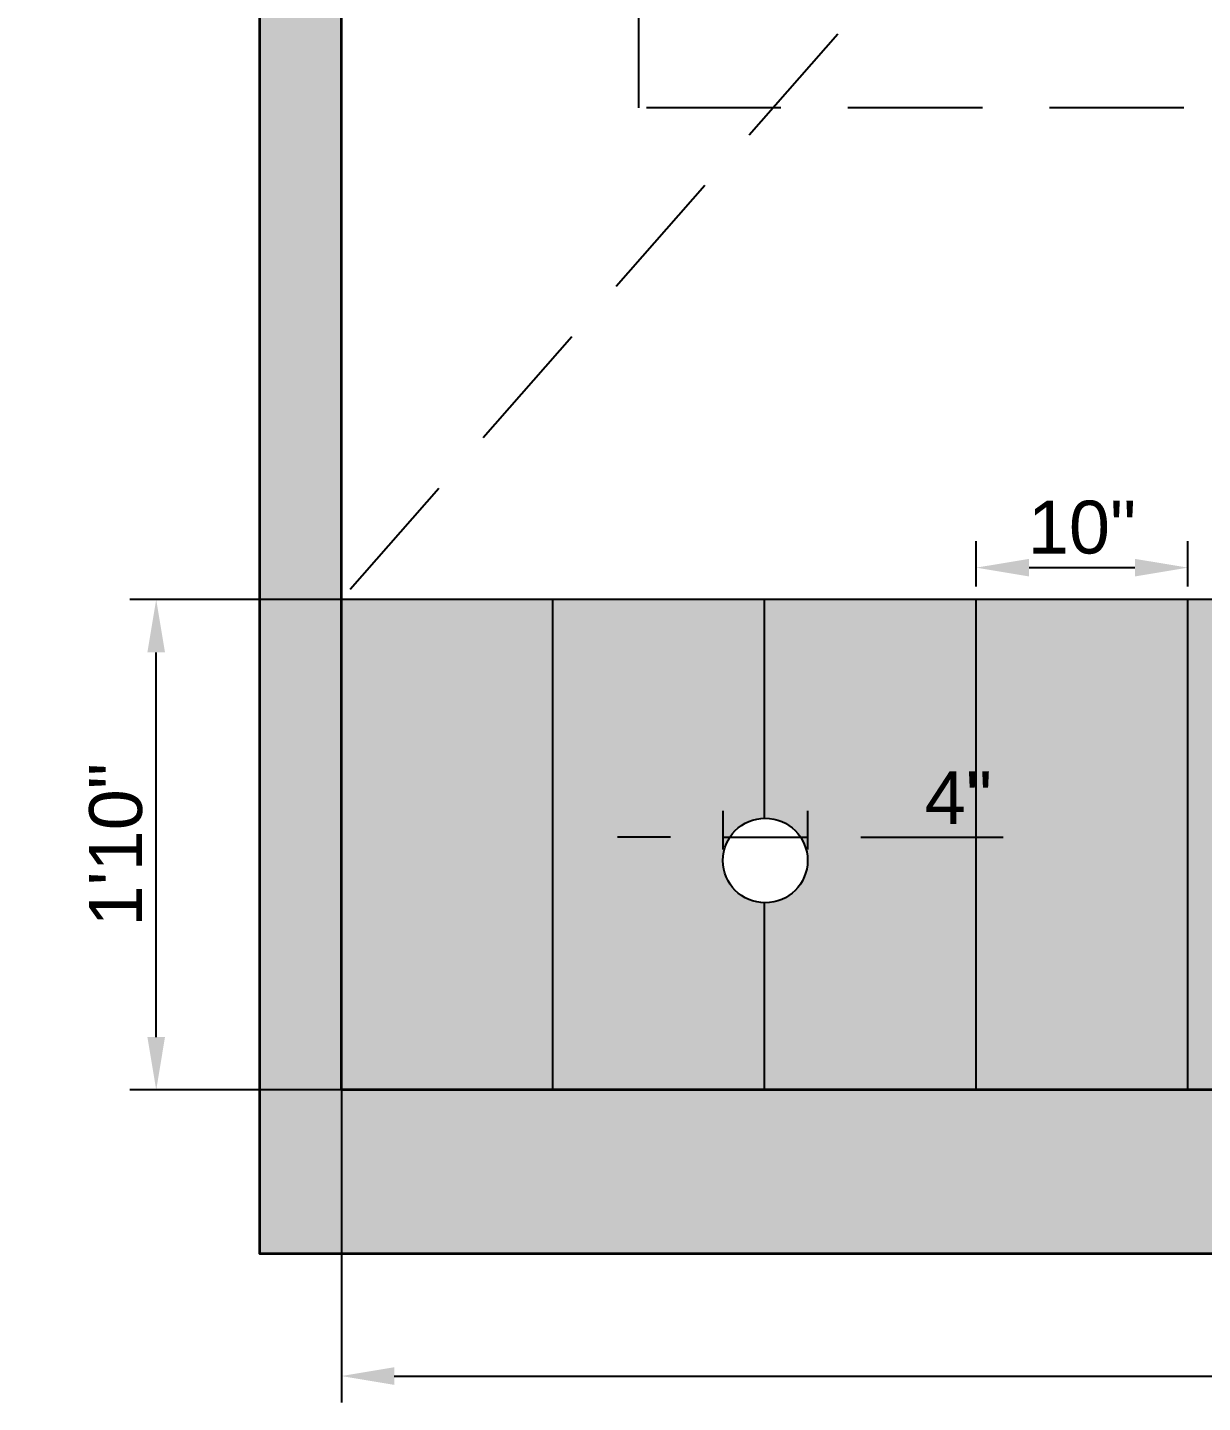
# Model space of a CAD drawing. Header units: feet. Extents: x 600 to 2744, y 411 to 1435.
# Drawn here: x 1667.6 to 1723.2, y 446.3 to 511.3 of the extents above; entities that cross this region are included whole.
import ezdxf

# ---------------------------------------------------------------- set-up
doc = ezdxf.new("R2010")
doc.units = ezdxf.units.FT
doc.linetypes.add('DASHED2', pattern=[9.525, 6.35, -3.175])
doc.linetypes.add('HIDDEN', pattern=[9.525, 6.35, -3.175])
doc.layers.add('PQI-A-WALL', color=30, linetype='Continuous', lineweight=50)
doc.styles.get("Standard").update_dxf_attribs({"font": 'arial.ttf'})
doc.dimstyles.new('Copy of ISO-25', dxfattribs={"dimtxt": 2.5, "dimasz": 2.5, "dimexe": 1.25, "dimexo": 0.625, "dimtad": 1, "dimdec": 0, "dimlunit": 4, "dimtxsty": 'Standard', "dimcen": 2.5, "dimadec": 0, "dimazin": 0, "dimtfac": 1, "dimtdec": 0, "dimtmove": 0, "dimatfit": 3, "dimfxl": 1, "dimarcsym": 0})

# ---------------------------------------------------------------- blocks, each defined once
blk = doc.blocks.new('*D236')
at = {"color": 0, "linetype": 'Continuous', "lineweight": -2, "transparency": 16777216}
for p, q in [((1691.849, 484.22), (1672.473, 484.22)), ((1673.723, 463.538), (1673.723, 481.72)), ((1691.849, 461.038), (1672.473, 461.038))]:
    blk.add_line(p, q, dxfattribs=at)
at = {"color": 0, "transparency": 16777216}
for points in [[(1673.306, 481.72), (1674.139, 481.72), (1673.723, 484.22)], [(1673.306, 463.538), (1674.139, 463.538), (1673.723, 461.038)]]:
    blk.add_solid(points, dxfattribs=at)
at = {"layer": 'Defpoints', "color": 0, "transparency": 16777216}
for p in [(1673.723, 484.22), (1692.474, 484.22), (1692.474, 461.038)]:
    blk.add_point(p, dxfattribs=at)
at = {"color": 0, "transparency": 16777216, "insert": (1671.821, 472.629), "char_height": 2.5, "attachment_point": 5, "rotation": 90}
blk.add_mtext('1\'10"', dxfattribs=at)
blk = doc.blocks.new('*D237')
at = {"color": 0, "linetype": 'Continuous', "lineweight": -2, "transparency": 16777216}
for p, q in [((1712.474, 484.845), (1712.474, 486.979)), ((1722.474, 484.845), (1722.474, 486.979)), ((1714.974, 485.729), (1719.974, 485.729))]:
    blk.add_line(p, q, dxfattribs=at)
at = {"color": 0, "transparency": 16777216}
for points in [[(1714.974, 486.145), (1714.974, 485.312), (1712.474, 485.729)], [(1719.974, 486.145), (1719.974, 485.312), (1722.474, 485.729)]]:
    blk.add_solid(points, dxfattribs=at)
at = {"layer": 'Defpoints', "color": 0, "transparency": 16777216}
for p in [(1722.474, 485.729), (1712.474, 484.22), (1722.474, 484.22)]:
    blk.add_point(p, dxfattribs=at)
at = {"color": 0, "transparency": 16777216, "insert": (1717.474, 487.63), "char_height": 2.5, "attachment_point": 5}
blk.add_mtext('10"', dxfattribs=at)
blk = doc.blocks.new('*D238')
at = {"color": 0, "linetype": 'Continuous', "lineweight": -2, "transparency": 16777216}
for p, q in [((1700.523, 472.413), (1700.523, 474.232)), ((1704.518, 472.413), (1704.518, 474.232)), ((1698.023, 472.982), (1695.523, 472.982)), ((1700.523, 472.982), (1704.518, 472.982)), ((1707.018, 472.982), (1713.742, 472.982))]:
    blk.add_line(p, q, dxfattribs=at)
at = {"color": 0, "transparency": 16777216}
for points in [[(1698.023, 473.399), (1698.023, 472.566), (1700.523, 472.982)], [(1707.018, 473.399), (1707.018, 472.566), (1704.518, 472.982)]]:
    blk.add_solid(points, dxfattribs=at)
at = {"layer": 'Defpoints', "color": 0, "transparency": 16777216}
for p in [(1704.518, 472.982), (1700.523, 471.788), (1704.518, 471.788)]:
    blk.add_point(p, dxfattribs=at)
at = {"color": 0, "transparency": 16777216, "insert": (1711.63, 474.857), "char_height": 2.5, "attachment_point": 5}
blk.add_mtext('4"', dxfattribs=at)
blk = doc.blocks.new('*D239')
at = {"color": 0, "linetype": 'Continuous', "lineweight": -2, "transparency": 16777216}
for p, q in [((1682.474, 460.413), (1682.474, 446.263)), ((1812.474, 460.415), (1812.474, 446.263)), ((1684.974, 447.513), (1809.974, 447.513))]:
    blk.add_line(p, q, dxfattribs=at)
at = {"color": 0, "transparency": 16777216}
for points in [[(1684.974, 447.93), (1684.974, 447.097), (1682.474, 447.513)], [(1809.974, 447.93), (1809.974, 447.097), (1812.474, 447.513)]]:
    blk.add_solid(points, dxfattribs=at)
at = {"layer": 'Defpoints', "color": 0, "transparency": 16777216}
for p in [(1682.474, 461.038), (1812.474, 461.04), (1812.474, 447.513)]:
    blk.add_point(p, dxfattribs=at)
at = {"color": 0, "transparency": 16777216, "insert": (1747.474, 449.415), "char_height": 2.5, "attachment_point": 5}
blk.add_mtext('10\'-10"', dxfattribs=at)

msp = doc.modelspace()

# ---------------------------------------------------------------- hatches: boundary and pattern name
at = {"transparency": 33554687}
h = msp.add_hatch(color=256, dxfattribs=at)
h.dxf.hatch_style = 1
h.paths.add_polyline_path([(1820.44, 632.951), (1812.713, 632.951), (1812.713, 549.892), (1820.44, 549.892)])
h.paths.add_polyline_path([(1812.713, 632.679), (1812.713, 632.951), (1820.438, 632.951), (1820.438, 640.679), (1573.438, 640.679), (1573.438, 632.679)])
h.paths.add_polyline_path([(1812.712, 461.04), (1789.533, 461.04), (1789.533, 453.314), (1820.438, 453.314), (1820.438, 484.22), (1812.712, 484.22)])
h.paths.add_polyline_path([(1723.879, 453.312), (1723.879, 461.038), (1682.474, 461.038), (1682.474, 594.319), (1678.61, 594.319), (1678.61, 453.312)])
at = {"true_color": 0x633131, "transparency": 33554687}
h = msp.add_hatch(color=29, dxfattribs=at)
h.dxf.hatch_style = 1
h.paths.add_polyline_path([(1692.474, 484.22), (1682.474, 484.22), (1682.474, 461.038), (1692.474, 461.038)])
h.paths.add_polyline_path([(1702.474, 476.287), (1702.474, 484.22), (1692.474, 484.22), (1692.474, 461.038), (1702.474, 461.038), (1702.474, 469.886, -0.409682), (1700.504, 471.885, -0.409682), (1702.474, 473.885)])
h.paths.add_polyline_path([(1712.474, 484.22), (1702.474, 484.22), (1702.474, 476.213), (1702.474, 473.885, -0.41876), (1704.504, 471.885, -0.41876), (1702.474, 469.886), (1702.474, 461.038), (1712.474, 461.038)])
h.paths.add_polyline_path([(1722.474, 484.22), (1712.474, 484.22), (1712.474, 461.038), (1722.474, 461.038)])
h.paths.add_polyline_path([(1732.474, 473.877), (1732.474, 484.22), (1722.474, 484.22), (1722.474, 461.038), (1723.879, 461.038), (1732.474, 461.038), (1732.474, 469.894, -0.386881), (1730.662, 471.885, -0.386881)])
h.paths.add_polyline_path([(1742.474, 484.22), (1732.474, 484.22), (1732.474, 473.877, -0.442085), (1734.662, 471.885, -0.442085), (1732.474, 469.894), (1732.474, 461.038), (1742.474, 461.037)])
h.paths.add_polyline_path([(1752.474, 484.22), (1742.474, 484.22), (1742.474, 461.037), (1752.474, 461.037), (1752.474, 468.249)])
h.paths.add_polyline_path([(1762.474, 484.22), (1752.474, 484.22), (1752.474, 467.169), (1752.474, 461.037), (1762.474, 461.036), (1762.474, 469.893, -0.388481), (1760.651, 471.885, -0.388481), (1762.474, 473.878)])
h.paths.add_polyline_path([(1772.474, 484.22), (1762.474, 484.22), (1762.474, 473.878, -0.440423), (1764.651, 471.885, -0.440423), (1762.474, 469.893), (1762.474, 461.036), (1772.474, 461.036)])
h.paths.add_polyline_path([(1782.474, 484.22), (1772.474, 484.22), (1772.474, 461.036), (1782.474, 461.035)])
h.paths.add_polyline_path([(1792.474, 484.22), (1782.474, 484.22), (1782.474, 461.035), (1789.533, 461.035), (1789.533, 461.04), (1792.474, 461.04), (1792.474, 468.243), (1792.474, 469.886, -0.417186), (1790.453, 471.885, -0.417186), (1792.474, 473.885)])
h.paths.add_polyline_path([(1802.474, 484.22), (1792.474, 484.22), (1792.474, 473.885, -0.411247), (1794.453, 471.885, -0.411247), (1792.474, 469.886), (1792.474, 467.852), (1792.474, 461.04), (1802.474, 461.04)])
h.paths.add_polyline_path([(1812.474, 484.22), (1802.474, 484.22), (1802.474, 461.04), (1812.474, 461.04)])
h.paths.add_polyline_path([(1709.473, 472.242), (1713.906, 472.242), (1713.906, 477.394), (1709.473, 477.394)], flags=9)

# ---------------------------------------------------------------- linework, layer by layer
at = {"color": 242, "linetype": 'HIDDEN', "true_color": 0xcd2027}
msp.add_line((1812.713, 632.679), (1682.474, 484.22), dxfattribs=at)
for p, q in [((1682.474, 461.038), (1682.474, 485.038)), ((1812.712, 484.22), (1682.474, 484.22)), ((1692.474, 461.038), (1692.474, 484.22)), ((1702.474, 476.213), (1702.474, 484.22)), ((1712.474, 461.038), (1712.474, 484.22)), ((1722.474, 461.038), (1722.474, 484.22)), ((1702.474, 473.885), (1702.474, 476.287)), ((1682.474, 461.038), (1682.474, 473.038)), ((1702.474, 461.038), (1702.474, 469.886)), ((1682.474, 461.038), (1682.474, 453.312)), ((1682.474, 461.038), (1692.474, 461.038))]:
    msp.add_line(p, q)
at = {"color": 30, "linetype": 'DASHED2', "true_color": 0xf8991e}
msp.add_lwpolyline([(1696.533, 609.379), (1798.488, 609.379), (1798.488, 507.459), (1696.533, 507.459), (1696.533, 556.377)], close=True, dxfattribs=at)
at = {"color": 40, "true_color": 0xf8d731}
msp.add_circle((1702.504, 471.885), 2, dxfattribs=at)
at = {"layer": 'PQI-A-WALL', "color": 0, "lineweight": 35, "ltscale": 1000}
msp.add_lwpolyline([(1682.474, 461.038), (1682.474, 594.319), (1678.61, 594.319), (1678.61, 453.312), (1723.879, 453.312), (1723.879, 461.038), (1682.474, 461.038)], dxfattribs=at)

# ---------------------------------------------------------------- dimensions: what is measured, and where the dimension line sits
at = {"color": 242, "true_color": 0xcd2027}
for base, p1, p2, picture, middle in [((1722.474, 485.729), (1712.474, 484.22), (1722.474, 484.22), '*D237', (1717.474, 487.63)), ((1704.518, 472.982), (1700.523, 471.788), (1704.518, 471.788), '*D238', (1711.63, 474.857))]:
    dim = msp.add_linear_dim(base=base, p1=p1, p2=p2, dimstyle='Copy of ISO-25', dxfattribs=at)
    dim.commit()
    dim.dimension.update_dxf_attribs({"geometry": picture, "text_midpoint": middle})
dim = msp.add_linear_dim(base=(1673.723, 484.22), p1=(1692.474, 461.038), p2=(1692.474, 484.22), angle=90, text='1\'10"', dimstyle='Copy of ISO-25', dxfattribs=at)
dim.commit()
dim.dimension.update_dxf_attribs({"geometry": '*D236', "text_midpoint": (1673.723, 472.629), "dimtype": 160})
dim = msp.add_linear_dim(base=(1812.474, 447.513), p1=(1682.474, 461.038), p2=(1812.474, 461.04), dimstyle='Copy of ISO-25', dxfattribs=at)
dim.commit()
dim.dimension.update_dxf_attribs({"geometry": '*D239', "text_midpoint": (1747.474, 447.513), "dimtype": 160})

doc.saveas('drawing.dxf')
